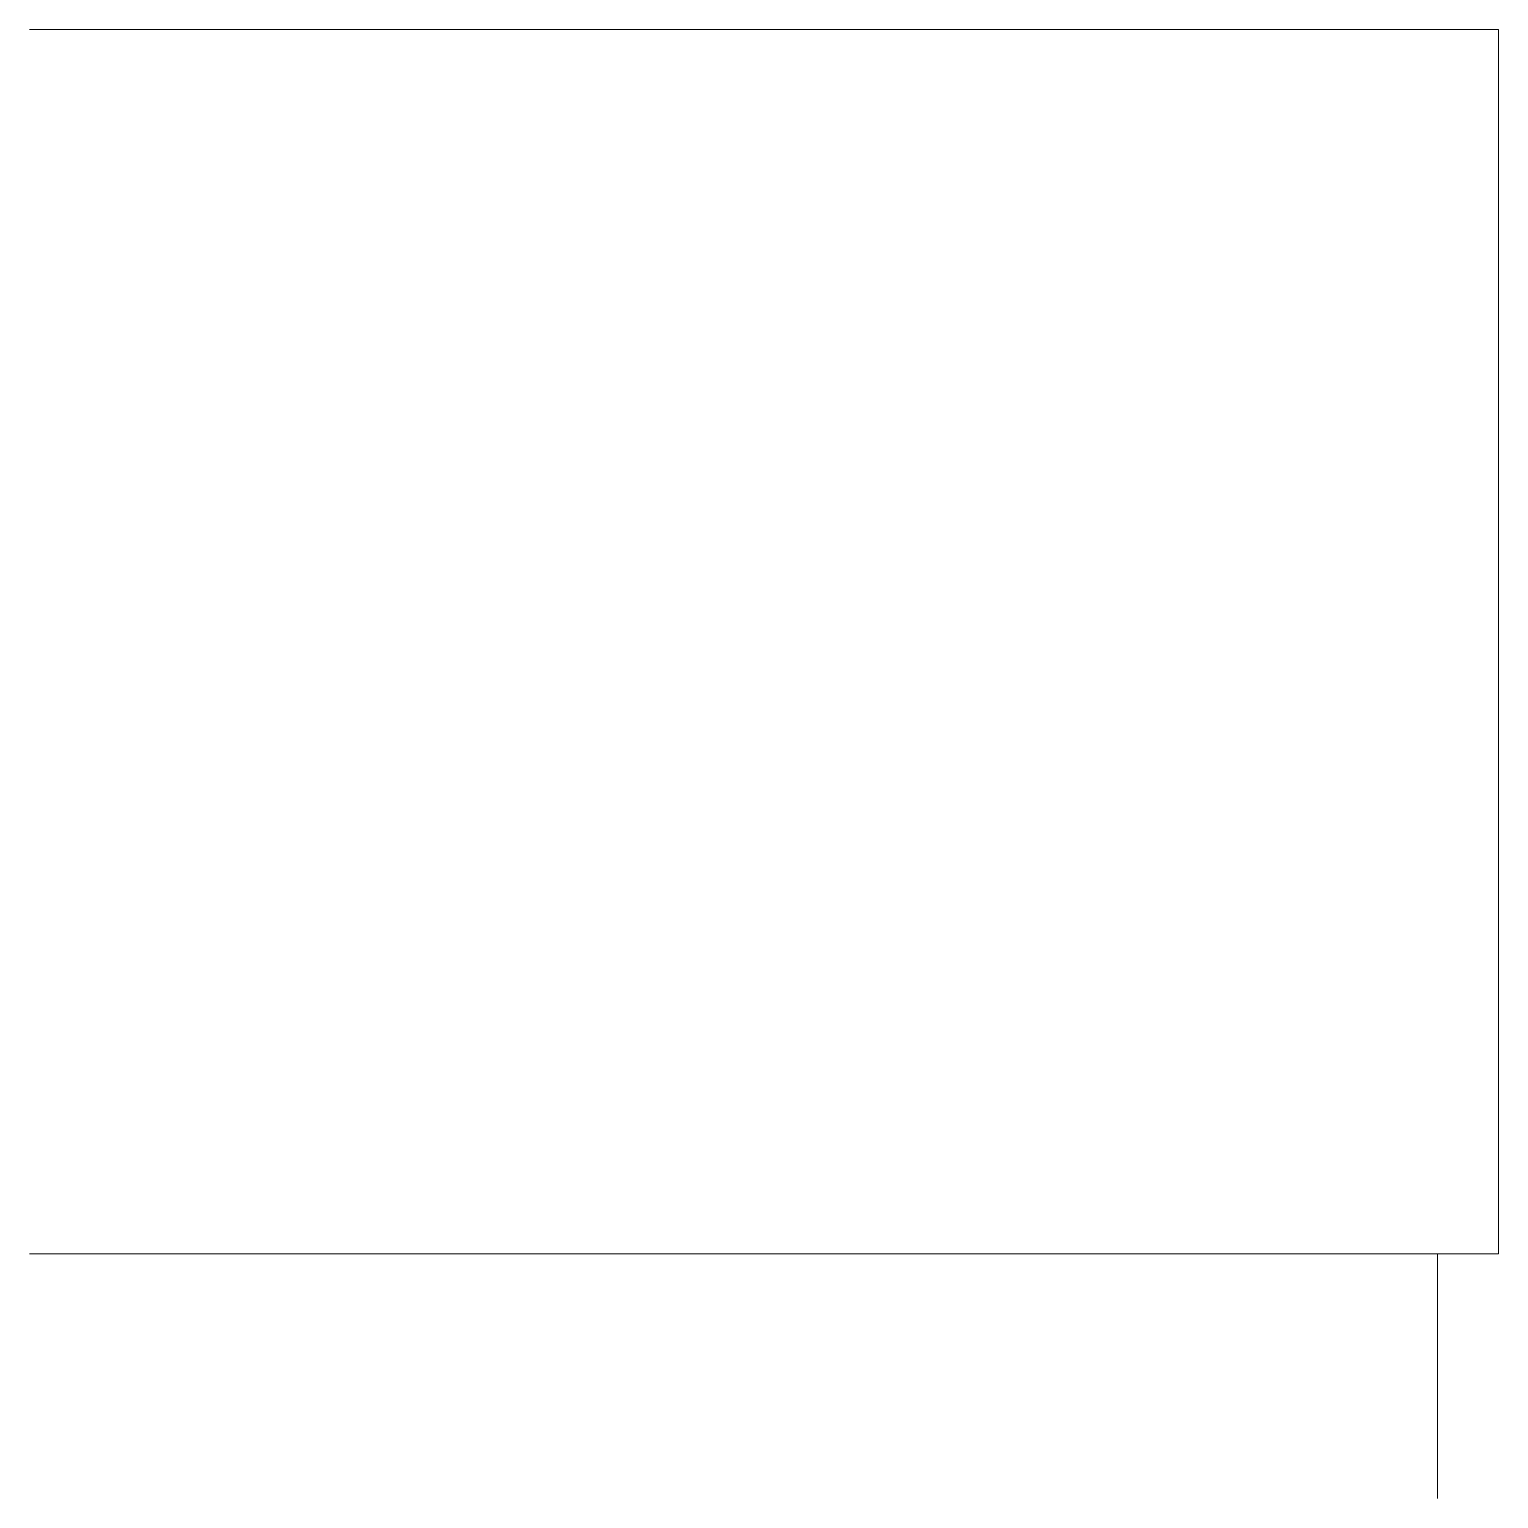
# Model space of a CAD drawing. Header units: metres. Extents: x 0 to 60, y 0 to 60.
import ezdxf

# ---------------------------------------------------------------- set-up
doc = ezdxf.new("R2010")
doc.units = ezdxf.units.M
doc.layers.add('A-DETL-GENF', color=92, linetype='Continuous', lineweight=18)

# ---------------------------------------------------------------- blocks, each defined once
blk = doc.blocks.new('21 steen_negge_s - Negge 60 mm waalformaat 50_10-3186824-00_0 Basismaterialen')
at = {"layer": 'A-DETL-GENF'}
for p, q in [((0, 60), (60, 60)), ((60, 60), (60, 10)), ((60, 10), (0, 10)), ((57.5, 0), (57.5, 10))]:
    blk.add_line(p, q, dxfattribs=at)

msp = doc.modelspace()

# ---------------------------------------------------------------- block references
msp.add_blockref('21 steen_negge_s - Negge 60 mm waalformaat 50_10-3186824-00_0 Basismaterialen', (0, 0))

doc.saveas('drawing.dxf')
